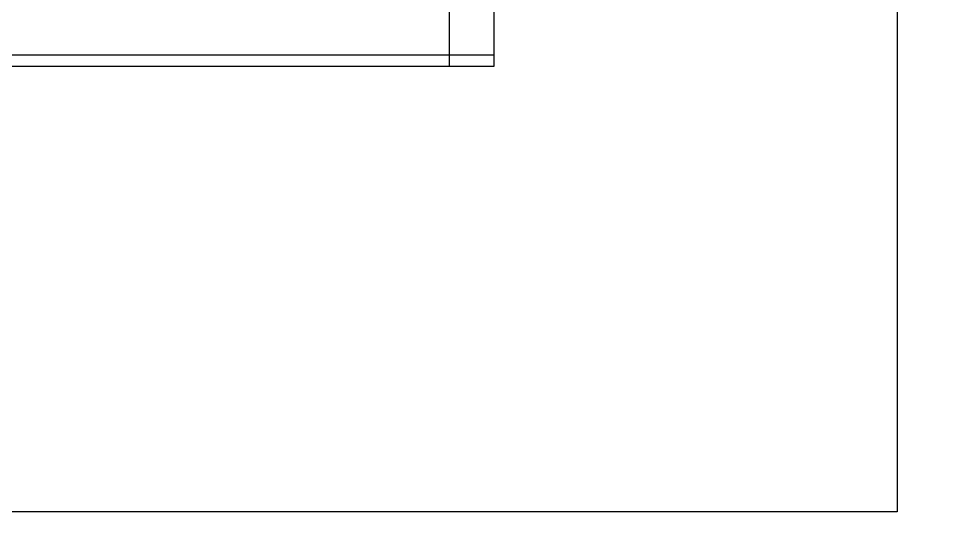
# Model space of a CAD drawing. Header units: millimetres. Extents: x 150937 to 394412, y 327166 to 584759.
# Drawn here: x 271124.2 to 271331.5, y 386547.4 to 386659.9 of the extents above; entities that cross this region are included whole.
import ezdxf

# ---------------------------------------------------------------- set-up
doc = ezdxf.new("R2010")
doc.units = ezdxf.units.MM

# ---------------------------------------------------------------- blocks, each defined once
blk = doc.blocks.new('C-1 UP RIGHT')
for p, q in [((120.12, 0), (120.12, -321.6)), ((20, -222), (20, -82)), ((30, -222), (30, -82)), ((-225.85, -219.5), (30, -219.5)), ((30, -222), (30, -219.5)), ((-225.85, -222), (30, -222)), ((20, -222), (30, -222)), ((120.12, -321.6), (-501.68, -321.6))]:
    blk.add_line(p, q)
blk = doc.blocks.new('arrow_C')
blk.add_circle((0, 0), 394.36)

msp = doc.modelspace()

# ---------------------------------------------------------------- block references
for name, p in [('arrow_C', (271317.55, 386771.221)), ('C-1 UP RIGHT', (271200.55, 386871.221))]:
    msp.add_blockref(name, p)

doc.saveas('drawing.dxf')
